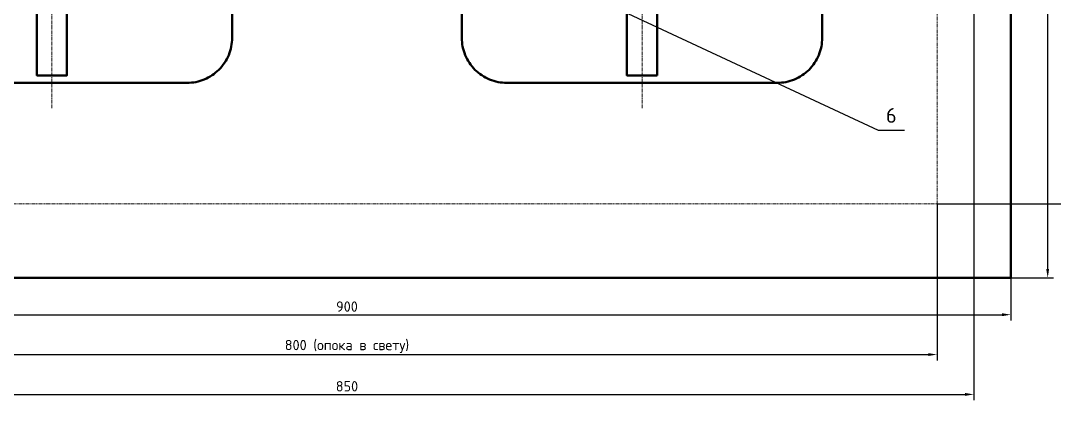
# Model space of a CAD drawing. Header units: millimetres. Extents: x -700 to 982, y -1088 to 100.
# Drawn here: x -301 to 400, y -668 to -411 of the extents above; entities that cross this region are included whole.
import ezdxf
from ezdxf.enums import TextEntityAlignment as Align

# ---------------------------------------------------------------- set-up
doc = ezdxf.new("R2010")
doc.units = ezdxf.units.MM
doc.header["$LTSCALE"] = 0.7
doc.linetypes.add('CENTER', pattern=[5.08, 3.175, -0.635, 0.635, -0.635])
doc.linetypes.add('PHANTOM', pattern=[6.35, 3.175, -0.635, 0.635, -0.635, 0.635, -0.635])
for name, color, linetype, lineweight in [('07_ОСИ', 2, 'CENTER', 18), ('20_ВИДИМЫЕ', 7, 'Continuous', 50), ('24_ФАНТОМ', 8, 'PHANTOM', 18)]:
    doc.layers.add(name, color=color, linetype=linetype, lineweight=lineweight)
doc.layers.add('08_ТЕКСТ', color=7, linetype='Continuous')
doc.layers.add('09_РАЗМЕРЫ', color=6, linetype='Continuous')
doc.styles.add('ГОСТ', font='isocpeur.ttf')
doc.dimstyles.new('ГОСТ', dxfattribs={"dimscale": 2, "dimtxt": 3.5, "dimasz": 3, "dimexe": 2, "dimexo": 0, "dimgap": 1, "dimtad": 1, "dimdec": 1, "dimtxsty": 'ГОСТ', "dimcen": 2.5, "dimclrd": 6, "dimclre": 6, "dimclrt": 7, "dimazin": 3, "dimtfac": 1, "dimtmove": 0, "dimatfit": 3, "dimarcsym": 0})

msp = doc.modelspace()

# ---------------------------------------------------------------- linework, layer by layer
at = {"layer": '07_ОСИ'}
for p, q in [((-280, -470), (-280, -100)), ((120, -470), (120, -100))]:
    msp.add_line(p, q, dxfattribs=at)
at = {"layer": '09_РАЗМЕРЫ'}
for p, q in [((-20.16, -345), (280, -485)), ((280, -485), (298, -485))]:
    msp.add_line(p, q, dxfattribs=at)
at = {"layer": '20_ВИДИМЫЕ'}
for points in [[(-530, -585), (370, -585), (370, 15), (-530, 15)], [(-290.18, -370.66), (-290.18, -447.88), (-269.82, -447.88), (-269.82, -370.66), (-290.18, -370.66)], [(130.18, -447.88), (130.18, -370.66), (109.82, -370.66), (109.82, -447.88), (130.18, -447.88)]]:
    msp.add_lwpolyline(points, close=True, dxfattribs=at)
for points in [[(-157.84, -147.57), (-157.84, -422.43), (-157.88, -423.93), (-157.99, -425.42), (-158.17, -426.91), (-158.43, -428.39), (-158.76, -429.85), (-159.16, -431.3), (-159.63, -432.72), (-160.16, -434.12), (-160.77, -435.49), (-161.45, -436.83), (-162.18, -438.13), (-162.99, -439.4), (-163.85, -440.62), (-164.77, -441.8), (-165.75, -442.94), (-166.78, -444.03), (-167.87, -445.06), (-169.01, -446.04), (-170.19, -446.96), (-171.41, -447.82), (-172.68, -448.63), (-173.98, -449.36), (-175.32, -450.04), (-176.69, -450.65), (-178.09, -451.18), (-179.51, -451.65), (-180.96, -452.05), (-182.42, -452.38), (-183.9, -452.64), (-185.39, -452.82), (-186.88, -452.93), (-188.38, -452.97), (-371.62, -452.97)], [(242.16, -147.57), (242.16, -422.43), (242.16, -422.43), (242.12, -423.93), (242.01, -425.42), (241.83, -426.91), (241.57, -428.39), (241.24, -429.85), (240.84, -431.3), (240.37, -432.72), (239.84, -434.12), (239.23, -435.49), (238.55, -436.83), (237.82, -438.13), (237.01, -439.4), (236.15, -440.62), (235.23, -441.8), (234.25, -442.94), (233.22, -444.03), (232.13, -445.06), (230.99, -446.04), (229.81, -446.96), (228.59, -447.82), (227.32, -448.63), (226.02, -449.36), (224.68, -450.04), (223.31, -450.65), (221.91, -451.18), (220.49, -451.65), (219.04, -452.05), (217.58, -452.38), (216.1, -452.64), (214.61, -452.82), (213.12, -452.93), (211.62, -452.97), (28.38, -452.97), (26.88, -452.93), (25.39, -452.82), (23.9, -452.64), (22.42, -452.38), (20.96, -452.05), (19.51, -451.65), (18.09, -451.18), (16.69, -450.65), (15.32, -450.04), (13.98, -449.36), (12.68, -448.63), (11.41, -447.82), (10.19, -446.96), (9.01, -446.04), (7.87, -445.06), (6.78, -444.03), (5.75, -442.94), (4.77, -441.8), (3.85, -440.62), (2.99, -439.4), (2.18, -438.13), (1.45, -436.83), (0.77, -435.49), (0.16, -434.12), (-0.37, -432.72), (-0.84, -431.3), (-1.24, -429.85), (-1.57, -428.39), (-1.83, -426.91), (-2.01, -425.42), (-2.12, -423.93), (-2.16, -422.43), (-2.16, -147.57)]]:
    msp.add_lwpolyline(points, dxfattribs=at)
at = {"layer": '24_ФАНТОМ'}
msp.add_lwpolyline([(-480, -535), (320, -535), (320, -35), (-480, -35)], close=True, dxfattribs=at)

# ---------------------------------------------------------------- texts
at = {"layer": '08_ТЕКСТ', "style": 'ГОСТ'}
msp.add_text('6', height=10, dxfattribs=at).set_placement((289, -483), align=Align.BOTTOM_CENTER)

# ---------------------------------------------------------------- dimensions: what is measured, and where the dimension line sits
at = {"layer": '09_РАЗМЕРЫ'}
msp.add_linear_dim(base=(395, -585), p1=(370, -585), p2=(370, 15), angle=90, dimstyle='ГОСТ', override={"dimtxsty": 'ГОСТ'}, dxfattribs=at).render()
msp.add_linear_dim(base=(420, -535), p1=(320, -535), p2=(320, -35), angle=90, text='500', dimstyle='ГОСТ', override={"dimtxsty": 'ГОСТ'}, dxfattribs=at).render()
for base, p1, p2 in [((-505, -664), (-505, -285), (345, -285)), ((-530, -610), (-530, -585), (370, -585))]:
    msp.add_linear_dim(base=base, p1=p1, p2=p2, dimstyle='ГОСТ', override={"dimtxsty": 'ГОСТ'}, dxfattribs=at).render()
msp.add_linear_dim(base=(-480, -637), p1=(-480, -535), p2=(320, -535), text='800 (опока в свету)', dimstyle='ГОСТ', override={"dimtxsty": 'ГОСТ'}, dxfattribs=at).render()

doc.saveas('drawing.dxf')
